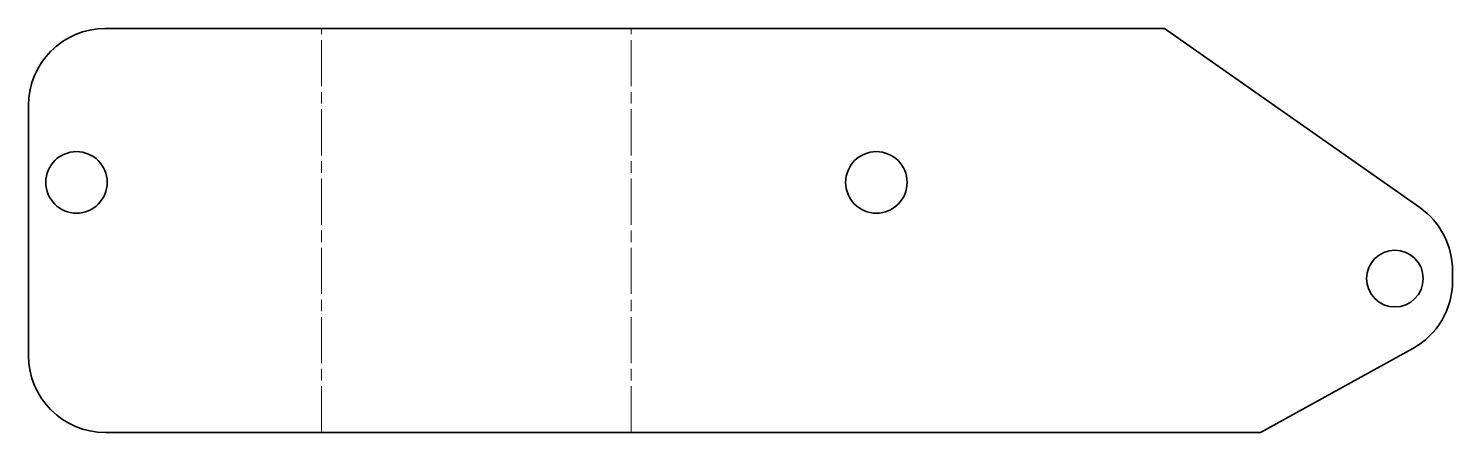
# Model space of a CAD drawing. Header units: millimetres. Extents: x 0 to 74.1, y 0 to 21.
import ezdxf

# ---------------------------------------------------------------- set-up
doc = ezdxf.new("R2010")
doc.units = ezdxf.units.MM
doc.linetypes.add('Chain', pattern=[13.68, 9.12, -1.14, 2.28, -1.14])
doc.layers.add('SIMUMAK Bend Centerline (ISO)', color=7, linetype='Chain', lineweight=9)
doc.layers.add('SIMUMAK Visible (ISO)', color=7, linetype='Continuous', lineweight=35)

# ---------------------------------------------------------------- blocks, each defined once
blk = doc.blocks.new('P-BTC-05-MANA02_Sheet_VIEW5')
at = {"layer": 'SIMUMAK Bend Centerline (ISO)', "ltscale": 0.263158}
for p, q in [((-21.812, -10.5), (-21.812, 10.5)), ((-5.688, -10.5), (-5.688, 10.5))]:
    blk.add_line(p, q, dxfattribs=at)
at = {"layer": 'SIMUMAK Visible (ISO)'}
for p, q in [((-33.074, 10.5), (22.074, 10.5)), ((35.368, 1.194), (22.074, 10.5)), ((-37.074, -6.5), (-37.074, 6.5)), ((37.074, -2.635), (37.074, -2.083)), ((27.074, -10.5), (35.002, -6.14)), ((-33.074, -10.5), (27.074, -10.5))]:
    blk.add_line(p, q, dxfattribs=at)
for centre, radius in [((-34.574, 2.5), 1.6), ((7.074, 2.5), 1.6), ((34.074, -2.5), 1.475)]:
    blk.add_circle(centre, radius, dxfattribs=at)
at = {"layer": 'SIMUMAK Visible (ISO)', "extrusion": (0, 0, -1)}
for centre, start, end in [((33.074, 6.5), 0, 90), ((-33.074, -2.083), 124.99202, 180), ((-33.074, -2.635), 180, 241.18921), ((33.074, -6.5), 270, 360)]:
    blk.add_arc(centre, 4, start, end, dxfattribs=at)

msp = doc.modelspace()

# ---------------------------------------------------------------- block references
msp.add_blockref('P-BTC-05-MANA02_Sheet_VIEW5', (37.074, 10.5))

doc.saveas('drawing.dxf')
